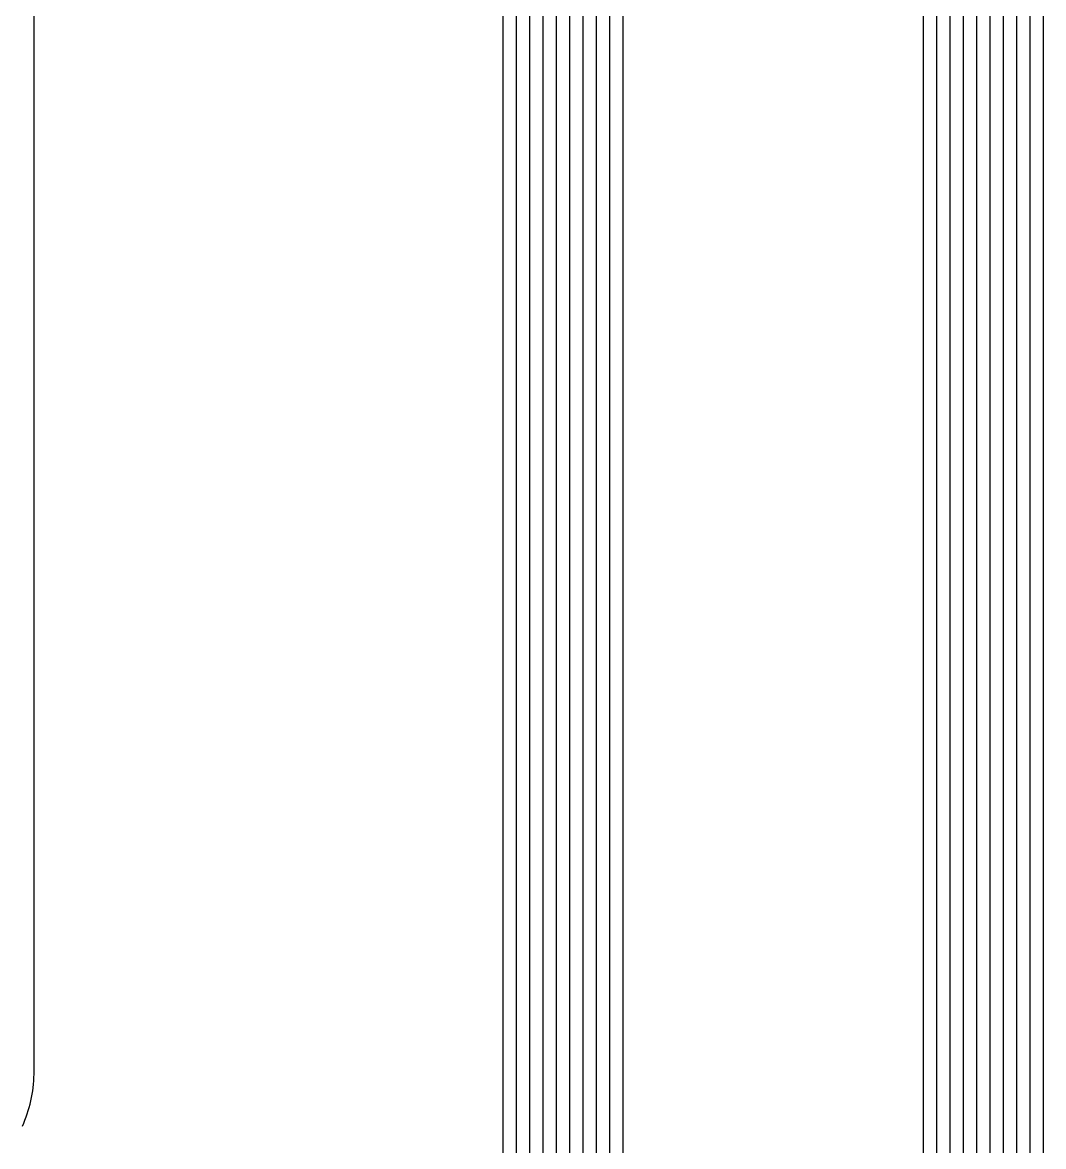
# Model space of a CAD drawing. Header units: metres. Extents: x 1.4 to 44.2, y 0.1 to 33.9.
# Drawn here: x 18.775 to 21.835, y 16.423 to 19.793 of the extents above; entities that cross this region are included whole.
import ezdxf

# ---------------------------------------------------------------- set-up
doc = ezdxf.new("R2010")
doc.units = ezdxf.units.M

msp = doc.modelspace()

# ---------------------------------------------------------------- linework, layer by layer
for points in [[(18.7748, 16.4839), (18.7788, 16.4931), (18.7825, 16.5025), (18.786, 16.5119), (18.7893, 16.5214), (18.7924, 16.531), (18.7952, 16.5407), (18.7977, 16.5504), (18.8001, 16.5602), (18.8021, 16.57), (18.804, 16.5799), (18.8056, 16.5899), (18.8069, 16.5998), (18.808, 16.6098), (18.8089, 16.6199), (18.8095, 16.6299), (18.8099, 16.64), (18.81, 16.65), (18.81, 25.4)], [(20.5748, 24.4985), (20.5748, 15.5)], [(21.4752, 15.5), (21.4752, 24.4985)], [(20.5348, 24.4585), (20.5348, 15.5375)], [(21.5152, 15.5375), (21.5152, 24.4585)], [(20.4948, 24.4185), (20.4948, 15.5714)], [(21.5552, 15.5714), (21.5552, 24.4185)], [(20.4548, 24.3785), (20.4548, 15.6024)], [(21.5952, 15.6024), (21.5952, 24.3785)], [(20.4148, 24.3385), (20.4148, 15.6309)], [(21.6352, 15.6309), (21.6352, 24.3385)], [(20.3748, 24.2985), (20.3748, 15.6581)], [(21.6752, 15.6581), (21.6752, 24.2985)], [(20.3348, 24.2585), (20.3348, 15.6834)], [(21.7152, 15.6834), (21.7152, 24.2585)], [(20.2948, 24.2185), (20.2948, 15.7078)], [(21.7552, 15.7078), (21.7552, 24.2185)], [(20.2548, 24.1785), (20.2548, 15.7306)], [(21.7952, 15.7306), (21.7952, 24.1785)], [(20.2148, 24.1385), (20.2148, 15.753)], [(21.8352, 15.753), (21.8352, 24.1385)]]:
    msp.add_lwpolyline(points)

doc.saveas('drawing.dxf')
